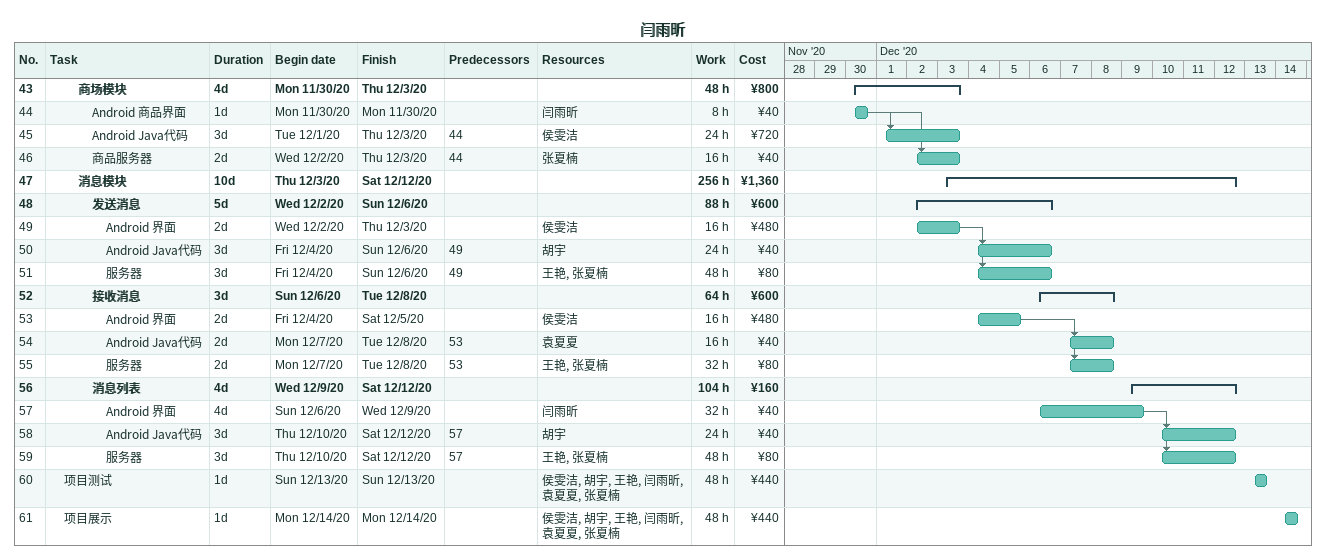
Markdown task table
闫雨昕

| ID | Level | Task | Duration | Start | Finish | Predecessors | Resources | Work (h) | Cost (¥) |
|---|---|---|---|---|---|---|---|---|---|
| 43 | 3 | **商场模块** | 4d | 2020-11-30 | 2020-12-03 |  |  | 48 | 800 |
| 44 | 4 | Android 商品界面 | 1d | 2020-11-30 | 2020-11-30 |  | 闫雨昕 | 8 | 40 |
| 45 | 4 | Android Java代码 | 3d | 2020-12-01 | 2020-12-03 | 44 | 侯雯洁 | 24 | 720 |
| 46 | 4 | 商品服务器 | 2d | 2020-12-02 | 2020-12-03 | 44 | 张夏楠 | 16 | 40 |
| 47 | 3 | **消息模块** | 10d | 2020-12-03 | 2020-12-12 |  |  | 256 | 1360 |
| 48 | 4 | **发送消息** | 5d | 2020-12-02 | 2020-12-06 |  |  | 88 | 600 |
| 49 | 5 | Android 界面 | 2d | 2020-12-02 | 2020-12-03 |  | 侯雯洁 | 16 | 480 |
| 50 | 5 | Android Java代码 | 3d | 2020-12-04 | 2020-12-06 | 49 | 胡宇 | 24 | 40 |
| 51 | 5 | 服务器 | 3d | 2020-12-04 | 2020-12-06 | 49 | 王艳, 张夏楠 | 48 | 80 |
| 52 | 4 | **接收消息** | 3d | 2020-12-06 | 2020-12-08 |  |  | 64 | 600 |
| 53 | 5 | Android 界面 | 2d | 2020-12-04 | 2020-12-05 |  | 侯雯洁 | 16 | 480 |
| 54 | 5 | Android Java代码 | 2d | 2020-12-07 | 2020-12-08 | 53 | 袁夏夏 | 16 | 40 |
| 55 | 5 | 服务器 | 2d | 2020-12-07 | 2020-12-08 | 53 | 王艳, 张夏楠 | 32 | 80 |
| 56 | 4 | **消息列表** | 4d | 2020-12-09 | 2020-12-12 |  |  | 104 | 160 |
| 57 | 5 | Android 界面 | 4d | 2020-12-06 | 2020-12-09 |  | 闫雨昕 | 32 | 40 |
| 58 | 5 | Android Java代码 | 3d | 2020-12-10 | 2020-12-12 | 57 | 胡宇 | 24 | 40 |
| 59 | 5 | 服务器 | 3d | 2020-12-10 | 2020-12-12 | 57 | 王艳, 张夏楠 | 48 | 80 |
| 60 | 2 | 项目测试 | 1d | 2020-12-13 | 2020-12-13 |  | 侯雯洁, 胡宇, 王艳, 闫雨昕, 袁夏夏, 张夏楠 | 48 | 440 |
| 61 | 2 | 项目展示 | 1d | 2020-12-14 | 2020-12-14 |  | 侯雯洁, 胡宇, 王艳, 闫雨昕, 袁夏夏, 张夏楠 | 48 | 440 |
